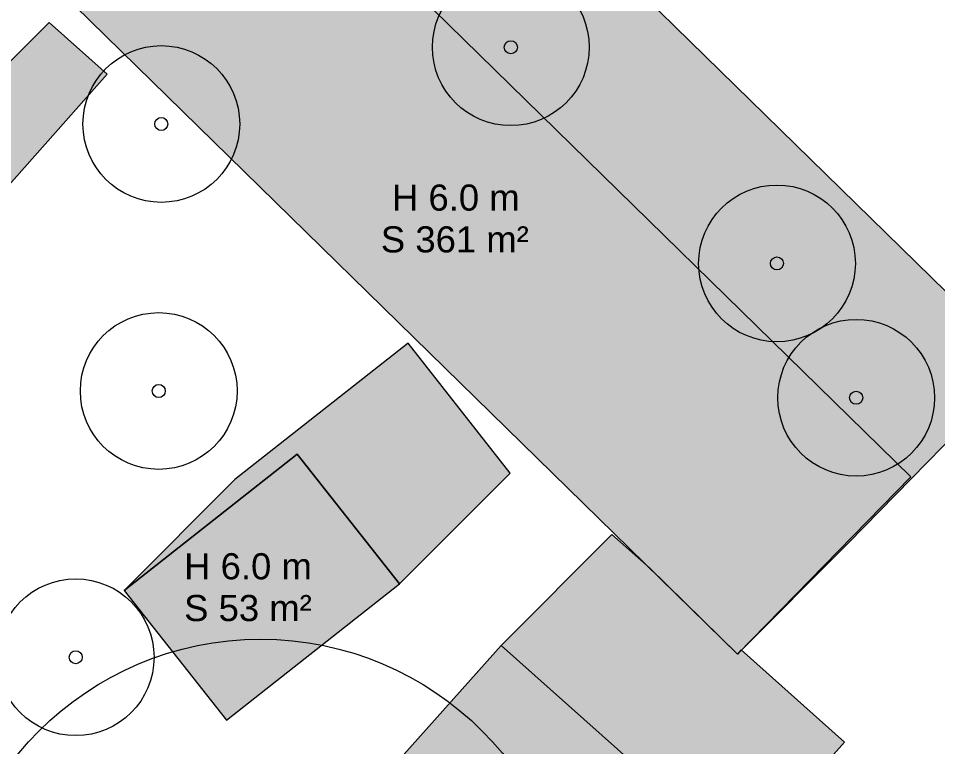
# Model space of a CAD drawing. Header units: metres. Extents: x -3 to 687, y -1 to 1371.
# Drawn here: x 15.05 to 50.24, y 146.24 to 174.12 of the extents above; entities that cross this region are included whole.
import ezdxf

# ---------------------------------------------------------------- set-up
doc = ezdxf.new("R2010")
doc.units = ezdxf.units.M
doc.header["$MEASUREMENT"] = 0
for name, color, linetype, lineweight, true_color in [('TPX_BUILDING_AREAS_TEXT', 7, 'CONTINUOUS', 0, 0x000000), ('TPX_BUILDING_HEIGHTS_TEXT', 7, 'CONTINUOUS', 0, 0x000000), ('TPX_BUILDINGS', 7, 'CONTINUOUS', 0, 0x000000), ('TPX_BUILDINGS_HATCH', 7, 'CONTINUOUS', 0, 0xf0f0f0), ('TPX_BUILDINGS_SHADOWS_HATCH', 7, 'CONTINUOUS', 0, 0x000000), ('TPX_BUILDINGS_SHADOWS_OUTLINES', 7, 'CONTINUOUS', 0, 0x000000), ('TPX_VEGETATION_TREES_INDIVIDUAL', 7, 'CONTINUOUS', 0, 0x136734)]:
    doc.layers.add(name, color=color, linetype=linetype, lineweight=lineweight, true_color=true_color)
doc.styles.add('TPX_TEXTE', font='arial.ttf')

# ---------------------------------------------------------------- blocks, each defined once
blk = doc.blocks.new('TREETR010_CR120')
at = {"layer": 'TPX_VEGETATION_TREES_INDIVIDUAL'}
for radius in [12, 1]:
    blk.add_circle((0, 0, 0.036), radius, dxfattribs=at)
blk = doc.blocks.new('TREETR003_CR030')
at = {"layer": 'TPX_VEGETATION_TREES_INDIVIDUAL'}
for radius in [3, 0.25]:
    blk.add_circle((0, 0, 0.036), radius, dxfattribs=at)

msp = doc.modelspace()

# ---------------------------------------------------------------- hatches: boundary and pattern name
at = {"layer": 'TPX_BUILDINGS_HATCH'}
for points in [[(22.073, 183.127), (15.431, 176.341), (42.574, 149.788), (49.216, 156.574), (22.073, 183.127)], [(25.722, 157.443), (19.094, 152.22), (23.01, 147.25), (29.637, 152.473), (25.722, 157.443)], [(33.53, 150.119), (27.568, 143.437), (36.481, 135.493), (42.433, 142.175), (33.53, 150.119)]]:
    msp.add_hatch(color=256, dxfattribs=at).paths.add_polyline_path(points)
at = {"layer": 'TPX_BUILDINGS_SHADOWS_HATCH'}
for points in [[(26.316, 187.37), (22.073, 183.127), (49.216, 156.574), (42.574, 149.788), (46.816, 154.031), (53.459, 160.816), (26.316, 187.37)], [(14.208, 167.741), (10.25, 163.268), (14.492, 167.51), (18.451, 171.983), (16.22, 173.956), (11.978, 169.713), (14.208, 167.741)], [(23.337, 156.463), (19.094, 152.22), (25.722, 157.443), (29.637, 152.473), (33.88, 156.716), (29.964, 161.686), (23.337, 156.463)], [(37.772, 154.362), (33.53, 150.119), (42.433, 142.175), (36.481, 135.493), (40.724, 139.736), (46.676, 146.417), (42.725, 149.943), (42.574, 149.788), (39.204, 153.085), (37.772, 154.362)]]:
    msp.add_hatch(color=256, dxfattribs=at).paths.add_polyline_path(points)

# ---------------------------------------------------------------- linework, layer by layer
at = {"layer": 'TPX_BUILDINGS', "elevation": 0.042}
for points in [[(22.073, 183.127), (15.431, 176.341), (42.574, 149.788), (49.216, 156.574)], [(25.722, 157.443), (19.094, 152.22), (23.01, 147.25), (29.637, 152.473)], [(33.53, 150.119), (27.568, 143.437), (36.481, 135.493), (42.433, 142.175)]]:
    msp.add_lwpolyline(points, close=True, dxfattribs=at)
at = {"layer": 'TPX_BUILDINGS_SHADOWS_OUTLINES', "elevation": 0.039}
for points in [[(26.316, 187.37), (22.073, 183.127), (49.216, 156.574), (42.574, 149.788), (46.816, 154.031), (53.459, 160.816)], [(14.208, 167.741), (10.25, 163.268), (14.492, 167.51), (18.451, 171.983), (16.22, 173.956), (11.978, 169.713)], [(23.337, 156.463), (19.094, 152.22), (25.722, 157.443), (29.637, 152.473), (33.88, 156.716), (29.964, 161.686)], [(37.772, 154.362), (33.53, 150.119), (42.433, 142.175), (36.481, 135.493), (40.724, 139.736), (46.676, 146.417), (42.725, 149.943), (42.574, 149.788), (39.204, 153.085)]]:
    msp.add_lwpolyline(points, close=True, dxfattribs=at)

# ---------------------------------------------------------------- block references
at = {"layer": 'TPX_VEGETATION_TREES_INDIVIDUAL'}
for name, p in [('TREETR003_CR030', (33.899, 173.011, 0.036)), ('TREETR003_CR030', (20.518, 170.074, 0.036)), ('TREETR003_CR030', (44.09, 164.737, 0.036)), ('TREETR003_CR030', (20.419, 159.855, 0.036)), ('TREETR003_CR030', (47.122, 159.597, 0.036)), ('TREETR003_CR030', (17.24, 149.665, 0.036)), ('TREETR010_CR120', (24.32, 138.355, 0.036))]:
    msp.add_blockref(name, p, dxfattribs=at)

# ---------------------------------------------------------------- texts
at = {"layer": 'TPX_BUILDING_AREAS_TEXT', "style": 'TPX_TEXTE'}
for s, p in [('S 361 m²', (28.923, 165.158, 0.045)), ('S 53 m²', (21.391, 151.047, 0.045))]:
    msp.add_text(s, height=1, dxfattribs=at).set_placement(p)
at = {"layer": 'TPX_BUILDING_HEIGHTS_TEXT', "style": 'TPX_TEXTE'}
for p in [(29.348, 166.758, 0.045), (21.391, 152.647, 0.045)]:
    msp.add_text('H 6.0 m', height=1, dxfattribs=at).set_placement(p)

doc.saveas('drawing.dxf')
